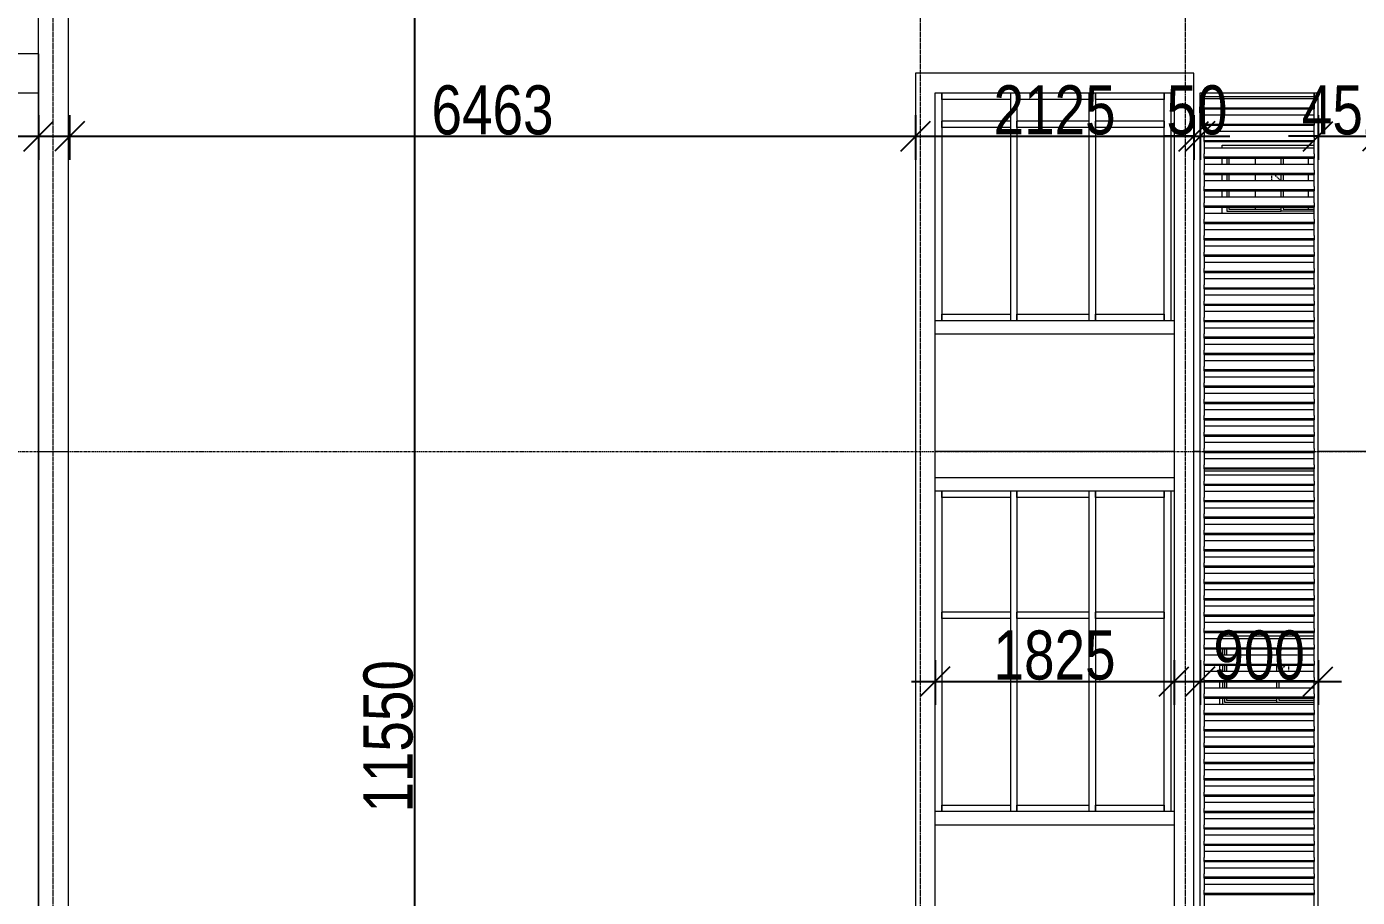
# Model space of a CAD drawing. Header units: millimetres. Extents: x -35190 to 411743, y -233114 to 23872.
# Drawn here: x 246196 to 256364, y -159326 to -152674 of the extents above; entities that cross this region are included whole.
import ezdxf

# ---------------------------------------------------------------- set-up
doc = ezdxf.new("R2010")
doc.units = ezdxf.units.MM
doc.linetypes.add('Centre', pattern=[31.75, 6.35, -4.7625, 15.875, -4.7625])
doc.linetypes.add('Grid Line', pattern=[22.225, 12.7, -3.175, 3.175, -3.175])
for name, color, linetype, lineweight in [('A-ANNO-DIMS', 211, 'Continuous', 9), ('A-FLOR', 192, 'Continuous', 18), ('A-FLOR-LEVL', 51, 'Continuous', 18), ('A-GLAZ', 151, 'Continuous', 18), ('A-GLAZ-CURT', 52, 'Continuous', 18), ('A-GLAZ-CWMG', 51, 'Continuous', 18), ('A-WALL', 113, 'Continuous', 18), ('Q-CASE', 31, 'Continuous', 18), ('S-GRID', 1, 'Continuous', 9)]:
    doc.layers.add(name, color=color, linetype=linetype, lineweight=lineweight)
doc.styles.add('Arial_3', font='arial.ttf', dxfattribs={"width": 0.8, "height": 375})
doc.dimstyles.new('main_4_5mm', dxfattribs={"dimscale": 304.8, "dimtxt": 382.597275, "dimasz": 0.738189, "dimexe": 0.590551, "dimexo": 0.0625, "dimgap": 0.024606, "dimtad": 1, "dimdec": 0, "dimzin": 0, "dimdsep": 46, "dimtxsty": 'Arial_3', "dimblk1": 'OBLIQUE', "dimblk2": 'OBLIQUE', "dimsah": 1, "dimcen": 0.09, "dimdle": 0.590551, "dimazin": 0, "dimtfac": 1, "dimtdec": 4, "dimtix": 1, "dimtmove": 0, "dimatfit": 3, "dimfxl": 0.590551, "dimfxlon": 1, "dimtvp": 1, "dimtolj": 1, "dimtzin": 0, "dimarcsym": 2})

# ---------------------------------------------------------------- blocks, each defined once
blk = doc.blocks.new('Rectangular Mullion - 50 x 150mm-723563-East')
at = {"layer": 'A-GLAZ-CWMG'}
for p, q in [((-1965, 7600), (-1965, 7650)), ((-1440, 7650), (-1440, 7600)), ((-1440, 7600), (-1965, 7600))]:
    blk.add_line(p, q, dxfattribs=at)
blk = doc.blocks.new('Rectangular Mullion - 50 x 150mm-723957-East')
at = {"layer": 'A-GLAZ-CWMG'}
for p, q in [((-1390, 7600), (-1390, 7650)), ((-840, 7650), (-840, 7600)), ((-840, 7600), (-1390, 7600))]:
    blk.add_line(p, q, dxfattribs=at)
blk = doc.blocks.new('Rectangular Mullion - 50 x 150mm-723566-East')
at = {"layer": 'A-GLAZ-CWMG'}
for p, q in [((-790, 5200), (-790, 5250)), ((-790, 5250), (-265, 5250)), ((-265, 5250), (-265, 5200))]:
    blk.add_line(p, q, dxfattribs=at)
blk = doc.blocks.new('Rectangular Mullion - 50 x 150mm-725065-East')
at = {"layer": 'A-GLAZ-CWMG'}
blk.add_line((-1965, 6700), (-1965, 5200), dxfattribs=at)
blk = doc.blocks.new('Rectangular Mullion - 50 x 150mm-725066-East')
at = {"layer": 'A-GLAZ-CWMG'}
blk.add_line((-265, 6700), (-265, 7650), dxfattribs=at)
blk = doc.blocks.new('Rectangular Mullion - 50 x 150mm-725062-East')
at = {"layer": 'A-GLAZ-CWMG'}
for p, q in [((-1440, 6700), (-1440, 5200)), ((-1390, 6700), (-1390, 5200))]:
    blk.add_line(p, q, dxfattribs=at)
blk = doc.blocks.new('Rectangular Mullion - 50 x 150mm-725078-East')
at = {"layer": 'A-GLAZ-CWMG'}
blk.add_line((-265, 10450), (-265, 10690), dxfattribs=at)
blk = doc.blocks.new('Casework 1 - Casework 1-478824-East')
at = {"layer": 'Q-CASE'}
for p, q in [((-8865, 10990), (-9165, 10990)), ((-8865, 10990), (-8865, 10690)), ((-40, 10840), (-2165, 10840)), ((-2165, 10840), (-2165, 0)), ((-40, 0), (-40, 10840)), ((-9165, 10690), (-8865, 10690)), ((-8965, 10690), (-8865, 10690)), ((-8865, 10690), (-8865, 0)), ((-2015, 0), (-2015, 10690)), ((-2015, 10690), (-190, 10690)), ((-190, 10690), (-190, 0)), ((-190, 8950), (-2015, 8950)), ((-2015, 8850), (-190, 8850)), ((-190, 7750), (-2015, 7750)), ((-2015, 7650), (-190, 7650)), ((-190, 5200), (-2015, 5200)), ((-2015, 5100), (-190, 5100))]:
    blk.add_line(p, q, dxfattribs=at)
blk = doc.blocks.new('Rectangular Mullion - 50 x 150mm-725110-East')
at = {"layer": 'A-GLAZ-CWMG'}
blk.add_line((-1965, 7650), (-1965, 6700), dxfattribs=at)
blk = doc.blocks.new('Rectangular Mullion - 50 x 150mm-725111-East')
at = {"layer": 'A-GLAZ-CWMG'}
blk.add_line((-265, 5200), (-265, 6700), dxfattribs=at)
blk = doc.blocks.new('Rectangular Mullion - 50 x 150mm-725063-East')
at = {"layer": 'A-GLAZ-CWMG'}
for p, q in [((-1440, 7650), (-1440, 6700)), ((-1390, 7650), (-1390, 6700))]:
    blk.add_line(p, q, dxfattribs=at)
blk = doc.blocks.new('Rectangular Mullion - 50 x 150mm-723568-East')
at = {"layer": 'A-GLAZ-CWMG'}
for p, q in [((-790, 6675), (-790, 6725)), ((-265, 6725), (-790, 6725)), ((-265, 6725), (-265, 6675)), ((-265, 6675), (-790, 6675))]:
    blk.add_line(p, q, dxfattribs=at)
blk = doc.blocks.new('grill panel - grill panel-V17-East')
at = {"layer": 'A-GLAZ-CURT'}
for p, q in [((40, 647), (880, 647)), ((40, 575), (40, 600)), ((40, 568), (40, 575)), ((880, 575), (40, 575)), ((40, 568), (880, 568)), ((880, 600), (880, 575)), ((880, 575), (880, 568))]:
    blk.add_line(p, q, dxfattribs=at)
blk = doc.blocks.new('Rectangular Mullion - 30mm Square-695634-East')
at = {"layer": 'A-GLAZ-CWMG'}
for p, q in [((40, 10660), (40, 10690)), ((880, 10690), (880, 10660)), ((880, 10660), (40, 10660))]:
    blk.add_line(p, q, dxfattribs=at)
blk = doc.blocks.new('Rectangular Mullion - 30mm Square-695042-East')
at = {"layer": 'A-GLAZ-CWMG'}
for p, q in [((40, 730), (40, 725)), ((40, 693), (40, 605))]:
    blk.add_line(p, q, dxfattribs=at)
blk = doc.blocks.new('Rectangular Mullion - 30mm Square-695780-East')
at = {"layer": 'A-GLAZ-CWMG'}
blk.add_line((880, 10605), (880, 10690), dxfattribs=at)
blk = doc.blocks.new('Rectangular Mullion - 30mm Square-695045-East')
at = {"layer": 'A-GLAZ-CWMG'}
for p, q in [((880, 725), (880, 730)), ((880, 605), (880, 693))]:
    blk.add_line(p, q, dxfattribs=at)
blk = doc.blocks.new('Sliding - 2L - SL_6-674563-East')
at = {"layer": 'A-GLAZ'}
for p, q in [((880, 6540), (160, 6540)), ((160, 6522), (160, 6540)), ((160, 6397), (160, 6443)), ((180, 6443), (180, 6397)), ((196, 6443), (196, 6397)), ((211, 6443), (211, 6397)), ((595, 6397), (595, 6443)), ((595, 6397), (595, 6443)), ((610, 6443), (610, 6397)), ((160, 6272), (160, 6318)), ((180, 6318), (180, 6272)), ((196, 6318), (196, 6272)), ((211, 6318), (211, 6272)), ((595, 6272), (595, 6318)), ((595, 6272), (595, 6318)), ((610, 6318), (610, 6272)), ((160, 6147), (160, 6193)), ((180, 6193), (180, 6147)), ((196, 6193), (196, 6147)), ((211, 6193), (211, 6147)), ((595, 6147), (595, 6193)), ((595, 6147), (595, 6193)), ((610, 6193), (610, 6147)), ((160, 6022), (160, 6068)), ((180, 6068), (180, 6022)), ((196, 6068), (196, 6036)), ((196, 6036), (880, 6036)), ((211, 6068), (211, 6051)), ((211, 6051), (595, 6051)), ((595, 6036), (595, 6068)), ((595, 6051), (595, 6068)), ((610, 6068), (610, 6051)), ((610, 6051), (880, 6051))]:
    blk.add_line(p, q, dxfattribs=at)
at = {"layer": 'A-GLAZ', "linetype": 'Centre'}
for p, q in [((615, 6272), (662, 6318)), ((684, 6318), (684, 6272))]:
    blk.add_line(p, q, dxfattribs=at)
blk = doc.blocks.new('Sliding - 2L - SL_6-V22-East')
at = {"layer": 'A-GLAZ'}
for p, q in [((214, 10193), (214, 10147)), ((229, 10193), (229, 10147)), ((429, 10193), (429, 10147)), ((628, 10147), (628, 10193)), ((644, 10193), (644, 10147)), ((835, 10193), (835, 10147)), ((214, 10068), (214, 10022)), ((229, 10068), (229, 10022)), ((429, 10068), (429, 10022)), ((628, 10022), (628, 10068)), ((644, 10068), (644, 10022)), ((835, 10068), (835, 10022)), ((214, 9943), (214, 9897)), ((229, 9943), (229, 9897)), ((429, 9943), (429, 9897)), ((628, 9897), (628, 9943)), ((644, 9943), (644, 9897)), ((835, 9943), (835, 9897)), ((214, 9818), (214, 9786)), ((214, 9786), (628, 9786)), ((229, 9818), (229, 9801)), ((229, 9801), (628, 9801)), ((429, 9818), (429, 9801)), ((628, 9786), (628, 9818)), ((880, 9786), (628, 9786)), ((644, 9818), (644, 9801)), ((644, 9801), (880, 9801)), ((835, 9818), (835, 9801))]:
    blk.add_line(p, q, dxfattribs=at)
at = {"layer": 'A-GLAZ', "linetype": 'Centre'}
for p, q in [((554, 10068), (554, 10022)), ((623, 10022), (577, 10068))]:
    blk.add_line(p, q, dxfattribs=at)
blk = doc.blocks.new('Rectangular Mullion - 50 x 150mm-725128-East')
at = {"layer": 'A-GLAZ-CWMG'}
blk.add_line((-1965, 10690), (-1965, 10450), dxfattribs=at)
blk = doc.blocks.new('Rectangular Mullion - 50 x 150mm-725077-East')
at = {"layer": 'A-GLAZ-CWMG'}
for p, q in [((-1440, 10690), (-1440, 10450)), ((-1390, 10690), (-1390, 10450))]:
    blk.add_line(p, q, dxfattribs=at)
blk = doc.blocks.new('Rectangular Mullion - 50 x 150mm-723958-East')
at = {"layer": 'A-GLAZ-CWMG'}
for p, q in [((-1390, 5200), (-1390, 5250)), ((-1390, 5250), (-840, 5250)), ((-840, 5250), (-840, 5200))]:
    blk.add_line(p, q, dxfattribs=at)
blk = doc.blocks.new('Rectangular Mullion - 50 x 150mm-723959-East')
at = {"layer": 'A-GLAZ-CWMG'}
for p, q in [((-1390, 6675), (-1390, 6725)), ((-840, 6725), (-1390, 6725)), ((-840, 6725), (-840, 6675)), ((-840, 6675), (-1390, 6675))]:
    blk.add_line(p, q, dxfattribs=at)
blk = doc.blocks.new('grill panel - grill panel-695781-East')
at = {"layer": 'A-GLAZ-CURT'}
for p, q in [((40, 10647), (880, 10647)), ((40, 10575), (40, 10600)), ((40, 10568), (40, 10575)), ((880, 10575), (40, 10575)), ((880, 10600), (880, 10575)), ((880, 10575), (880, 10568)), ((40, 10568), (880, 10568))]:
    blk.add_line(p, q, dxfattribs=at)
blk = doc.blocks.new('Rectangular Mullion - 30mm Square-695782-East')
at = {"layer": 'A-GLAZ-CWMG'}
blk.add_line((40, 10690), (40, 10605), dxfattribs=at)
blk = doc.blocks.new('_Oblique')
at = {"color": 0, "linetype": 'ByBlock', "lineweight": -2}
blk.add_line((-0.5, -0.5), (0.5, 0.5), dxfattribs=at)
blk = doc.blocks.new('*D6242')
at = {"layer": 'A-ANNO-DIMS', "color": 0, "lineweight": -2, "transparency": 16777216}
for p, q in [((256063, -153351), (256063, -153692)), ((256515, -153351), (256515, -153692)), ((256063, -153512), (255838, -153512)), ((256063, -153512), (256515, -153512)), ((256515, -153512), (256740, -153512))]:
    blk.add_line(p, q, dxfattribs=at)
at = {"layer": 'Defpoints', "color": 0, "transparency": 16777216}
for p in [(256063, -153332), (256515, -153332), (256515, -153512)]:
    blk.add_point(p, dxfattribs=at)
at = {"layer": 'A-ANNO-DIMS', "color": 0, "lineweight": -2, "transparency": 16777216, "xscale": 224.9999999999999, "yscale": 224.9999999999999, "zscale": 224.9999999999999}
blk.add_blockref('_Oblique', (256063, -153512), dxfattribs=at)
at = {"layer": 'A-ANNO-DIMS', "color": 0, "lineweight": -2, "transparency": 16777216, "xscale": 224.9999999999999, "yscale": 224.9999999999999, "zscale": 224.9999999999999, "rotation": 180}
blk.add_blockref('_Oblique', (256515, -153512), dxfattribs=at)
at = {"layer": 'A-ANNO-DIMS', "color": 0, "transparency": 16777216, "insert": (256289, -153313), "char_height": 375, "width": 743.77, "attachment_point": 5, "style": 'Arial_3'}
blk.add_mtext('\\A1;452', dxfattribs=at)
blk = doc.blocks.new('*D6243')
at = {"layer": 'A-ANNO-DIMS', "color": 0, "lineweight": -2, "transparency": 16777216}
for p, q in [((255113, -153351), (255113, -153692)), ((255163, -153351), (255163, -153692)), ((255113, -153512), (254888, -153512)), ((255113, -153512), (255163, -153512)), ((255163, -153512), (255388, -153512))]:
    blk.add_line(p, q, dxfattribs=at)
at = {"layer": 'Defpoints', "color": 0, "transparency": 16777216}
for p in [(255113, -153332), (255163, -153332), (255163, -153512)]:
    blk.add_point(p, dxfattribs=at)
at = {"layer": 'A-ANNO-DIMS', "color": 0, "lineweight": -2, "transparency": 16777216, "xscale": 224.9999999999999, "yscale": 224.9999999999999, "zscale": 224.9999999999999}
blk.add_blockref('_Oblique', (255113, -153512), dxfattribs=at)
at = {"layer": 'A-ANNO-DIMS', "color": 0, "lineweight": -2, "transparency": 16777216, "xscale": 224.9999999999999, "yscale": 224.9999999999999, "zscale": 224.9999999999999, "rotation": 180}
blk.add_blockref('_Oblique', (255163, -153512), dxfattribs=at)
at = {"layer": 'A-ANNO-DIMS', "color": 0, "transparency": 16777216, "insert": (255138, -153313), "char_height": 375, "width": 495.85, "attachment_point": 5, "style": 'Arial_3'}
blk.add_mtext('\\A1;50', dxfattribs=at)
blk = doc.blocks.new('*D6244')
at = {"layer": 'A-ANNO-DIMS', "color": 0, "lineweight": -2, "transparency": 16777216}
for p, q in [((252988, -153351), (252988, -153692)), ((255113, -153351), (255113, -153692)), ((252808, -153512), (255293, -153512))]:
    blk.add_line(p, q, dxfattribs=at)
at = {"layer": 'Defpoints', "color": 0, "transparency": 16777216}
for p in [(252988, -153332), (255113, -153332), (255113, -153512)]:
    blk.add_point(p, dxfattribs=at)
at = {"layer": 'A-ANNO-DIMS', "color": 0, "lineweight": -2, "transparency": 16777216, "xscale": 224.9999999999999, "yscale": 224.9999999999999, "zscale": 224.9999999999999, "rotation": 180}
blk.add_blockref('_Oblique', (252988, -153512), dxfattribs=at)
at = {"layer": 'A-ANNO-DIMS', "color": 0, "lineweight": -2, "transparency": 16777216, "xscale": 224.9999999999999, "yscale": 224.9999999999999, "zscale": 224.9999999999999}
blk.add_blockref('_Oblique', (255113, -153512), dxfattribs=at)
at = {"layer": 'A-ANNO-DIMS', "color": 0, "transparency": 16777216, "insert": (254050, -153313), "char_height": 375, "width": 991.69, "attachment_point": 5, "style": 'Arial_3'}
blk.add_mtext('\\A1;2125', dxfattribs=at)
blk = doc.blocks.new('*D6245')
at = {"layer": 'A-ANNO-DIMS', "color": 0, "lineweight": -2, "transparency": 16777216}
for p, q in [((253138, -157515), (253138, -157856)), ((254963, -157515), (254963, -157856)), ((252958, -157676), (255143, -157676))]:
    blk.add_line(p, q, dxfattribs=at)
at = {"layer": 'Defpoints', "color": 0, "transparency": 16777216}
for p in [(253138, -157496), (254963, -157496), (254963, -157676)]:
    blk.add_point(p, dxfattribs=at)
at = {"layer": 'A-ANNO-DIMS', "color": 0, "lineweight": -2, "transparency": 16777216, "xscale": 224.9999999999999, "yscale": 224.9999999999999, "zscale": 224.9999999999999, "rotation": 180}
blk.add_blockref('_Oblique', (253138, -157676), dxfattribs=at)
at = {"layer": 'A-ANNO-DIMS', "color": 0, "lineweight": -2, "transparency": 16777216, "xscale": 224.9999999999999, "yscale": 224.9999999999999, "zscale": 224.9999999999999}
blk.add_blockref('_Oblique', (254963, -157676), dxfattribs=at)
at = {"layer": 'A-ANNO-DIMS', "color": 0, "transparency": 16777216, "insert": (254050, -157477), "char_height": 375, "width": 991.69, "attachment_point": 5, "style": 'Arial_3'}
blk.add_mtext('\\A1;1825', dxfattribs=at)
blk = doc.blocks.new('*D6246')
at = {"layer": 'A-ANNO-DIMS', "color": 0, "lineweight": -2, "transparency": 16777216}
for p, q in [((246525, -153351), (246525, -153692)), ((252988, -153351), (252988, -153692)), ((246345, -153512), (253168, -153512))]:
    blk.add_line(p, q, dxfattribs=at)
at = {"layer": 'Defpoints', "color": 0, "transparency": 16777216}
for p in [(246525, -153332), (252988, -153332), (252988, -153512)]:
    blk.add_point(p, dxfattribs=at)
at = {"layer": 'A-ANNO-DIMS', "color": 0, "lineweight": -2, "transparency": 16777216, "xscale": 224.9999999999999, "yscale": 224.9999999999999, "zscale": 224.9999999999999, "rotation": 180}
blk.add_blockref('_Oblique', (246525, -153512), dxfattribs=at)
at = {"layer": 'A-ANNO-DIMS', "color": 0, "lineweight": -2, "transparency": 16777216, "xscale": 224.9999999999999, "yscale": 224.9999999999999, "zscale": 224.9999999999999}
blk.add_blockref('_Oblique', (252988, -153512), dxfattribs=at)
at = {"layer": 'A-ANNO-DIMS', "color": 0, "transparency": 16777216, "insert": (249756, -153313), "char_height": 375, "width": 991.69, "attachment_point": 5, "style": 'Arial_3'}
blk.add_mtext('\\A1;6463', dxfattribs=at)
blk = doc.blocks.new('*D6247')
at = {"layer": 'A-ANNO-DIMS', "color": 0, "lineweight": -2, "transparency": 16777216}
for p, q in [((244988, -153351), (244988, -153692)), ((246288, -153351), (246288, -153692)), ((244808, -153512), (246468, -153512))]:
    blk.add_line(p, q, dxfattribs=at)
at = {"layer": 'Defpoints', "color": 0, "transparency": 16777216}
for p in [(244988, -153332), (246288, -153332), (246288, -153512)]:
    blk.add_point(p, dxfattribs=at)
at = {"layer": 'A-ANNO-DIMS', "color": 0, "lineweight": -2, "transparency": 16777216, "xscale": 224.9999999999999, "yscale": 224.9999999999999, "zscale": 224.9999999999999, "rotation": 180}
blk.add_blockref('_Oblique', (244988, -153512), dxfattribs=at)
at = {"layer": 'A-ANNO-DIMS', "color": 0, "lineweight": -2, "transparency": 16777216, "xscale": 224.9999999999999, "yscale": 224.9999999999999, "zscale": 224.9999999999999}
blk.add_blockref('_Oblique', (246288, -153512), dxfattribs=at)
at = {"layer": 'A-ANNO-DIMS', "color": 0, "transparency": 16777216, "insert": (245638, -153313), "char_height": 375, "width": 991.69, "attachment_point": 5, "style": 'Arial_3'}
blk.add_mtext('\\A1;1300', dxfattribs=at)
blk = doc.blocks.new('*D6262')
at = {"layer": 'A-ANNO-DIMS', "color": 0, "lineweight": -2, "transparency": 16777216}
for p, q in [((255163, -157515), (255163, -157856)), ((256063, -157515), (256063, -157856)), ((254983, -157676), (256243, -157676))]:
    blk.add_line(p, q, dxfattribs=at)
at = {"layer": 'Defpoints', "color": 0, "transparency": 16777216}
for p in [(255163, -157496), (256063, -157496), (256063, -157676)]:
    blk.add_point(p, dxfattribs=at)
at = {"layer": 'A-ANNO-DIMS', "color": 0, "lineweight": -2, "transparency": 16777216, "xscale": 224.9999999999999, "yscale": 224.9999999999999, "zscale": 224.9999999999999, "rotation": 180}
blk.add_blockref('_Oblique', (255163, -157676), dxfattribs=at)
at = {"layer": 'A-ANNO-DIMS', "color": 0, "lineweight": -2, "transparency": 16777216, "xscale": 224.9999999999999, "yscale": 224.9999999999999, "zscale": 224.9999999999999}
blk.add_blockref('_Oblique', (256063, -157676), dxfattribs=at)
at = {"layer": 'A-ANNO-DIMS', "color": 0, "transparency": 16777216, "insert": (255613, -157477), "char_height": 375, "width": 743.77, "attachment_point": 5, "style": 'Arial_3'}
blk.add_mtext('\\A1;900', dxfattribs=at)
blk = doc.blocks.new('*D6288')
at = {"layer": 'A-ANNO-DIMS', "color": 0, "lineweight": -2, "transparency": 16777216}
for p, q in [((249159, -152141), (249159, -164051)), ((249320, -152321), (248979, -152321)), ((249320, -163871), (248979, -163871))]:
    blk.add_line(p, q, dxfattribs=at)
at = {"layer": 'Defpoints', "color": 0, "transparency": 16777216}
for p in [(249339, -152321), (249159, -163871), (249339, -163871)]:
    blk.add_point(p, dxfattribs=at)
at = {"layer": 'A-ANNO-DIMS', "color": 0, "lineweight": -2, "transparency": 16777216, "xscale": 224.9999999999999, "yscale": 224.9999999999999, "zscale": 224.9999999999999}
for p, rotation in [((249159, -152321), 90), ((249159, -163871), 270)]:
    blk.add_blockref('_Oblique', p, dxfattribs=dict(at, rotation=rotation))
at = {"layer": 'A-ANNO-DIMS', "color": 0, "transparency": 16777216, "insert": (248960, -158096), "char_height": 375, "width": 1239.62, "attachment_point": 5, "rotation": 90, "style": 'Arial_3'}
blk.add_mtext('\\A1;11550', dxfattribs=at)

msp = doc.modelspace()

# ---------------------------------------------------------------- linework, layer by layer
at = {"layer": 'A-FLOR'}
msp.add_line((256032.6, -156070.9), (255193.4, -156070.9), dxfattribs=at)
at = {"layer": 'A-FLOR-LEVL', "linetype": 'Centre', "lineweight": 9}
msp.add_line((225382.5, -155920.9), (282220.2, -155920.9), dxfattribs=at)
at = {"layer": 'A-WALL'}
for p, q in [((246287.6, -163870.9), (246287.6, -149920.9)), ((246512.6, -152016.2), (246512.6, -163870.9)), ((254937.6, -153180.9), (254937.6, -154920.9)), ((255162.6, -163420.9), (255162.6, -153180.9)), ((255162.6, -153180.9), (256062.6, -153180.9)), ((256062.6, -153180.9), (256062.6, -163420.9)), ((255331.4, -153599), (255331.4, -153580.9)), ((255331.4, -153580.9), (256032.6, -153580.9)), ((255331.4, -153724), (255331.4, -153677.8)), ((255331.4, -153849), (255331.4, -153802.8)), ((255331.4, -153974), (255331.4, -153927.8)), ((255331.4, -154099), (255331.4, -154052.8)), ((246287.6, -155920.9), (246512.6, -155920.9)), ((254962.8, -155920.9), (253137.6, -155920.9)), ((255162.6, -155920.9), (255112.8, -155920.9)), ((256514.6, -155920.9), (256062.6, -155920.9)), ((254937.6, -156220.9), (254937.6, -158670.9))]:
    msp.add_line(p, q, dxfattribs=at)
at = {"layer": 'S-GRID', "linetype": 'Grid Line'}
for p, q in [((246400.1, -164175.7), (246400.1, -146278.9)), ((253025.1, -164175.7), (253025.1, -146278.9)), ((255050.1, -164175.7), (255050.1, -146278.9))]:
    msp.add_line(p, q, dxfattribs=at)

# ---------------------------------------------------------------- block references
at = {"layer": 'A-GLAZ', "linetype": 'Centre'}
for name in ['Sliding - 2L - SL_6-V22-East', 'Sliding - 2L - SL_6-674563-East']:
    msp.add_blockref(name, (255153, -163870.9), dxfattribs=at)
at = {"layer": 'A-GLAZ-CURT'}
for name, p in [('grill panel - grill panel-695781-East', (255153, -163870.9)), ('grill panel - grill panel-V17-East', (255153, -153995.9)), ('grill panel - grill panel-V17-East', (255153, -154120.9)), ('grill panel - grill panel-V17-East', (255153, -154245.9)), ('grill panel - grill panel-V17-East', (255153, -154370.9)), ('grill panel - grill panel-V17-East', (255153, -154495.9)), ('grill panel - grill panel-V17-East', (255153, -154620.9)), ('grill panel - grill panel-V17-East', (255153, -154745.9)), ('grill panel - grill panel-V17-East', (255153, -154870.9)), ('grill panel - grill panel-V17-East', (255153, -154995.9)), ('grill panel - grill panel-V17-East', (255153, -155120.9)), ('grill panel - grill panel-V17-East', (255153, -155245.9)), ('grill panel - grill panel-V17-East', (255153, -155370.9)), ('grill panel - grill panel-V17-East', (255153, -155495.9)), ('grill panel - grill panel-V17-East', (255153, -155620.9)), ('grill panel - grill panel-V17-East', (255153, -155745.9)), ('grill panel - grill panel-V17-East', (255153, -155870.9)), ('grill panel - grill panel-V17-East', (255153, -155995.9)), ('grill panel - grill panel-V17-East', (255153, -156120.9)), ('grill panel - grill panel-V17-East', (255153, -156245.9)), ('grill panel - grill panel-V17-East', (255153, -156370.9)), ('grill panel - grill panel-V17-East', (255153, -156495.9)), ('grill panel - grill panel-V17-East', (255153, -156620.9)), ('grill panel - grill panel-V17-East', (255153, -156745.9)), ('grill panel - grill panel-V17-East', (255153, -156870.9)), ('grill panel - grill panel-V17-East', (255153, -156995.9)), ('grill panel - grill panel-V17-East', (255153, -157120.9)), ('grill panel - grill panel-V17-East', (255153, -157245.9)), ('grill panel - grill panel-V17-East', (255153, -157370.9)), ('grill panel - grill panel-V17-East', (255153, -157495.9)), ('grill panel - grill panel-V17-East', (255153, -157620.9)), ('grill panel - grill panel-V17-East', (255153, -157745.9)), ('grill panel - grill panel-V17-East', (255153, -157870.9)), ('grill panel - grill panel-V17-East', (255153, -157995.9)), ('grill panel - grill panel-V17-East', (255153, -158120.9)), ('grill panel - grill panel-V17-East', (255153, -158245.9)), ('grill panel - grill panel-V17-East', (255153, -158370.9)), ('grill panel - grill panel-V17-East', (255153, -158495.9)), ('grill panel - grill panel-V17-East', (255153, -158620.9)), ('grill panel - grill panel-V17-East', (255153, -158745.9)), ('grill panel - grill panel-V17-East', (255153, -158870.9)), ('grill panel - grill panel-V17-East', (255153, -158995.9)), ('grill panel - grill panel-V17-East', (255153, -159120.9)), ('grill panel - grill panel-V17-East', (255153, -159245.9)), ('grill panel - grill panel-V17-East', (255153, -159370.9)), ('grill panel - grill panel-V17-East', (255153, -159495.9)), ('grill panel - grill panel-V17-East', (255153, -159620.9)), ('grill panel - grill panel-V17-East', (255153, -159745.9)), ('grill panel - grill panel-V17-East', (255153, -159870.9))]:
    msp.add_blockref(name, p, dxfattribs=at)
at = {"layer": 'A-GLAZ-CWMG'}
for name, p in [('Rectangular Mullion - 50 x 150mm-723563-East', (255153, -160830.9)), ('Rectangular Mullion - 50 x 150mm-725128-East', (255153, -163870.9)), ('Rectangular Mullion - 50 x 150mm-725077-East', (255153, -163870.9)), ('Rectangular Mullion - 50 x 150mm-723957-East', (255153, -160830.9)), ('Rectangular Mullion - 50 x 150mm-725077-East', (255753, -163870.9)), ('Rectangular Mullion - 50 x 150mm-723563-East', (256328, -160830.9)), ('Rectangular Mullion - 50 x 150mm-725078-East', (255153, -163870.9)), ('Rectangular Mullion - 30mm Square-695634-East', (255153, -163870.9)), ('Rectangular Mullion - 30mm Square-695782-East', (255153, -163870.9)), ('Rectangular Mullion - 30mm Square-695780-East', (255153, -163870.9)), ('Rectangular Mullion - 30mm Square-695042-East', (255153, -153995.9)), ('Rectangular Mullion - 30mm Square-695045-East', (255153, -153995.9)), ('Rectangular Mullion - 50 x 150mm-723568-East', (253978, -160120.9)), ('Rectangular Mullion - 50 x 150mm-725065-East', (255153, -160120.9)), ('Rectangular Mullion - 50 x 150mm-725062-East', (255153, -160120.9)), ('Rectangular Mullion - 50 x 150mm-723959-East', (255153, -160120.9)), ('Rectangular Mullion - 50 x 150mm-725062-East', (255753, -160120.9)), ('Rectangular Mullion - 50 x 150mm-723568-East', (255153, -160120.9)), ('Rectangular Mullion - 50 x 150mm-725111-East', (255153, -160120.9)), ('Rectangular Mullion - 30mm Square-695042-East', (255153, -154120.9)), ('Rectangular Mullion - 30mm Square-695045-East', (255153, -154120.9)), ('Rectangular Mullion - 30mm Square-695042-East', (255153, -154245.9)), ('Rectangular Mullion - 30mm Square-695045-East', (255153, -154245.9)), ('Rectangular Mullion - 30mm Square-695042-East', (255153, -154370.9)), ('Rectangular Mullion - 30mm Square-695045-East', (255153, -154370.9)), ('Rectangular Mullion - 30mm Square-695042-East', (255153, -154495.9)), ('Rectangular Mullion - 30mm Square-695045-East', (255153, -154495.9)), ('Rectangular Mullion - 30mm Square-695042-East', (255153, -154620.9)), ('Rectangular Mullion - 30mm Square-695045-East', (255153, -154620.9)), ('Rectangular Mullion - 30mm Square-695042-East', (255153, -154745.9)), ('Rectangular Mullion - 30mm Square-695045-East', (255153, -154745.9)), ('Rectangular Mullion - 30mm Square-695042-East', (255153, -154870.9)), ('Rectangular Mullion - 30mm Square-695045-East', (255153, -154870.9)), ('Rectangular Mullion - 30mm Square-695042-East', (255153, -154995.9)), ('Rectangular Mullion - 30mm Square-695045-East', (255153, -154995.9)), ('Rectangular Mullion - 30mm Square-695042-East', (255153, -155120.9)), ('Rectangular Mullion - 30mm Square-695045-East', (255153, -155120.9)), ('Rectangular Mullion - 30mm Square-695042-East', (255153, -155245.9)), ('Rectangular Mullion - 30mm Square-695045-East', (255153, -155245.9)), ('Rectangular Mullion - 30mm Square-695042-East', (255153, -155370.9)), ('Rectangular Mullion - 30mm Square-695045-East', (255153, -155370.9)), ('Rectangular Mullion - 30mm Square-695042-East', (255153, -155495.9)), ('Rectangular Mullion - 30mm Square-695045-East', (255153, -155495.9)), ('Rectangular Mullion - 50 x 150mm-723566-East', (253978, -160120.9)), ('Rectangular Mullion - 50 x 150mm-723958-East', (255153, -160120.9)), ('Rectangular Mullion - 50 x 150mm-723566-East', (255153, -160120.9)), ('Rectangular Mullion - 30mm Square-695042-East', (255153, -155620.9)), ('Rectangular Mullion - 30mm Square-695045-East', (255153, -155620.9)), ('Rectangular Mullion - 30mm Square-695042-East', (255153, -155745.9)), ('Rectangular Mullion - 30mm Square-695045-East', (255153, -155745.9)), ('Rectangular Mullion - 30mm Square-695042-East', (255153, -155870.9)), ('Rectangular Mullion - 30mm Square-695045-East', (255153, -155870.9)), ('Rectangular Mullion - 30mm Square-695042-East', (255153, -155995.9)), ('Rectangular Mullion - 30mm Square-695045-East', (255153, -155995.9)), ('Rectangular Mullion - 30mm Square-695042-East', (255153, -156120.9)), ('Rectangular Mullion - 30mm Square-695045-East', (255153, -156120.9)), ('Rectangular Mullion - 30mm Square-695042-East', (255153, -156245.9)), ('Rectangular Mullion - 30mm Square-695045-East', (255153, -156245.9)), ('Rectangular Mullion - 30mm Square-695042-East', (255153, -156370.9)), ('Rectangular Mullion - 30mm Square-695045-East', (255153, -156370.9)), ('Rectangular Mullion - 30mm Square-695042-East', (255153, -156495.9)), ('Rectangular Mullion - 30mm Square-695045-East', (255153, -156495.9)), ('Rectangular Mullion - 30mm Square-695042-East', (255153, -156620.9)), ('Rectangular Mullion - 30mm Square-695045-East', (255153, -156620.9)), ('Rectangular Mullion - 30mm Square-695042-East', (255153, -156745.9)), ('Rectangular Mullion - 30mm Square-695045-East', (255153, -156745.9)), ('Rectangular Mullion - 30mm Square-695042-East', (255153, -156870.9)), ('Rectangular Mullion - 30mm Square-695045-East', (255153, -156870.9)), ('Rectangular Mullion - 50 x 150mm-723563-East', (255153, -163870.9)), ('Rectangular Mullion - 50 x 150mm-725110-East', (255153, -163870.9)), ('Rectangular Mullion - 50 x 150mm-725063-East', (255153, -163870.9)), ('Rectangular Mullion - 50 x 150mm-723957-East', (255153, -163870.9)), ('Rectangular Mullion - 50 x 150mm-725063-East', (255753, -163870.9)), ('Rectangular Mullion - 50 x 150mm-723563-East', (256328, -163870.9)), ('Rectangular Mullion - 50 x 150mm-725066-East', (255153, -163870.9)), ('Rectangular Mullion - 30mm Square-695042-East', (255153, -156995.9)), ('Rectangular Mullion - 30mm Square-695045-East', (255153, -156995.9)), ('Rectangular Mullion - 30mm Square-695042-East', (255153, -157120.9)), ('Rectangular Mullion - 30mm Square-695045-East', (255153, -157120.9)), ('Rectangular Mullion - 30mm Square-695042-East', (255153, -157245.9)), ('Rectangular Mullion - 30mm Square-695045-East', (255153, -157245.9)), ('Rectangular Mullion - 30mm Square-695042-East', (255153, -157370.9)), ('Rectangular Mullion - 30mm Square-695045-East', (255153, -157370.9)), ('Rectangular Mullion - 30mm Square-695042-East', (255153, -157495.9)), ('Rectangular Mullion - 30mm Square-695045-East', (255153, -157495.9)), ('Rectangular Mullion - 30mm Square-695042-East', (255153, -157620.9)), ('Rectangular Mullion - 30mm Square-695045-East', (255153, -157620.9)), ('Rectangular Mullion - 30mm Square-695042-East', (255153, -157745.9)), ('Rectangular Mullion - 30mm Square-695045-East', (255153, -157745.9)), ('Rectangular Mullion - 50 x 150mm-723568-East', (253978, -163870.9)), ('Rectangular Mullion - 50 x 150mm-725065-East', (255153, -163870.9)), ('Rectangular Mullion - 50 x 150mm-725062-East', (255153, -163870.9)), ('Rectangular Mullion - 50 x 150mm-723959-East', (255153, -163870.9)), ('Rectangular Mullion - 50 x 150mm-725062-East', (255753, -163870.9)), ('Rectangular Mullion - 50 x 150mm-723568-East', (255153, -163870.9)), ('Rectangular Mullion - 50 x 150mm-725111-East', (255153, -163870.9)), ('Rectangular Mullion - 30mm Square-695042-East', (255153, -157870.9)), ('Rectangular Mullion - 30mm Square-695045-East', (255153, -157870.9)), ('Rectangular Mullion - 30mm Square-695042-East', (255153, -157995.9)), ('Rectangular Mullion - 30mm Square-695045-East', (255153, -157995.9)), ('Rectangular Mullion - 30mm Square-695042-East', (255153, -158120.9)), ('Rectangular Mullion - 30mm Square-695045-East', (255153, -158120.9)), ('Rectangular Mullion - 30mm Square-695042-East', (255153, -158245.9)), ('Rectangular Mullion - 30mm Square-695045-East', (255153, -158245.9)), ('Rectangular Mullion - 30mm Square-695042-East', (255153, -158370.9)), ('Rectangular Mullion - 30mm Square-695045-East', (255153, -158370.9)), ('Rectangular Mullion - 30mm Square-695042-East', (255153, -158495.9)), ('Rectangular Mullion - 30mm Square-695045-East', (255153, -158495.9)), ('Rectangular Mullion - 30mm Square-695042-East', (255153, -158620.9)), ('Rectangular Mullion - 30mm Square-695045-East', (255153, -158620.9)), ('Rectangular Mullion - 30mm Square-695042-East', (255153, -158745.9)), ('Rectangular Mullion - 30mm Square-695045-East', (255153, -158745.9)), ('Rectangular Mullion - 30mm Square-695042-East', (255153, -158870.9)), ('Rectangular Mullion - 30mm Square-695045-East', (255153, -158870.9)), ('Rectangular Mullion - 30mm Square-695042-East', (255153, -158995.9)), ('Rectangular Mullion - 30mm Square-695045-East', (255153, -158995.9)), ('Rectangular Mullion - 30mm Square-695042-East', (255153, -159120.9)), ('Rectangular Mullion - 30mm Square-695045-East', (255153, -159120.9)), ('Rectangular Mullion - 30mm Square-695042-East', (255153, -159245.9)), ('Rectangular Mullion - 30mm Square-695045-East', (255153, -159245.9)), ('Rectangular Mullion - 50 x 150mm-723566-East', (253978, -163870.9)), ('Rectangular Mullion - 50 x 150mm-723958-East', (255153, -163870.9)), ('Rectangular Mullion - 50 x 150mm-723566-East', (255153, -163870.9)), ('Rectangular Mullion - 30mm Square-695042-East', (255153, -159370.9)), ('Rectangular Mullion - 30mm Square-695045-East', (255153, -159370.9)), ('Rectangular Mullion - 30mm Square-695042-East', (255153, -159495.9)), ('Rectangular Mullion - 30mm Square-695045-East', (255153, -159495.9)), ('Rectangular Mullion - 30mm Square-695042-East', (255153, -159620.9)), ('Rectangular Mullion - 30mm Square-695045-East', (255153, -159620.9)), ('Rectangular Mullion - 30mm Square-695042-East', (255153, -159745.9)), ('Rectangular Mullion - 30mm Square-695045-East', (255153, -159745.9)), ('Rectangular Mullion - 30mm Square-695042-East', (255153, -159870.9)), ('Rectangular Mullion - 30mm Square-695045-East', (255153, -159870.9)), ('Rectangular Mullion - 30mm Square-695042-East', (255153, -159995.9)), ('Rectangular Mullion - 30mm Square-695045-East', (255153, -159995.9))]:
    msp.add_blockref(name, p, dxfattribs=at)
at = {"layer": 'Q-CASE'}
msp.add_blockref('Casework 1 - Casework 1-478824-East', (255153, -163870.9), dxfattribs=at)

# ---------------------------------------------------------------- dimensions: what is measured, and where the dimension line sits
at = {"layer": 'A-ANNO-DIMS'}
dim = msp.add_linear_dim(base=(249158.9, -163870.9), p1=(249338.9, -152320.9), p2=(249338.9, -163870.9), angle=90, dimstyle='main_4_5mm', override={"dimpost": '<>', "dimfxl": 11550}, dxfattribs=at)
dim.commit()
dim.dimension.update_dxf_attribs({"geometry": '*D6288', "text_midpoint": (248959.9, -158095.9)})
for base, p1, p2, override, picture, middle in [((246287.6, -153511.7), (244987.6, -153331.7), (246287.6, -153331.7), {"dimpost": '<>', "dimfxl": 1300}, '*D6247', (245637.6, -153312.6)), ((252987.649607, -153511.7064757), (246525.149607, -153331.7064757), (252987.649607, -153331.7064757), {"dimpost": '<>', "dimfxl": 6462.5}, '*D6246', (249756.399607, -153312.6137063)), ((255112.8, -153511.7), (252987.6, -153331.7), (255112.8, -153331.7), {"dimpost": '<>', "dimfxl": 2125.128158}, '*D6244', (254050.2, -153312.7)), ((255162.6, -153511.7), (255112.8, -153331.7), (255162.6, -153331.7), {"dimpost": '<>', "dimfxl": 49.871842}, '*D6243', (255137.7, -153312.7)), ((256514.6, -153511.7), (256062.6, -153331.7), (256514.6, -153331.7), {"dimpost": '<>', "dimfxl": 452}, '*D6242', (256288.6, -153312.7)), ((254962.8, -157675.6), (253137.6, -157495.6), (254962.8, -157495.6), {"dimpost": '<>', "dimfxl": 1825.128158}, '*D6245', (254050.2, -157476.6)), ((256062.6, -157675.6), (255162.6, -157495.6), (256062.6, -157495.6), {"dimpost": '<>', "dimfxl": 900}, '*D6262', (255612.6, -157476.6))]:
    dim = msp.add_linear_dim(base=base, p1=p1, p2=p2, dimstyle='main_4_5mm', override=override, dxfattribs=at)
    dim.commit()
    dim.dimension.update_dxf_attribs({"geometry": picture, "text_midpoint": middle})

doc.saveas('drawing.dxf')
